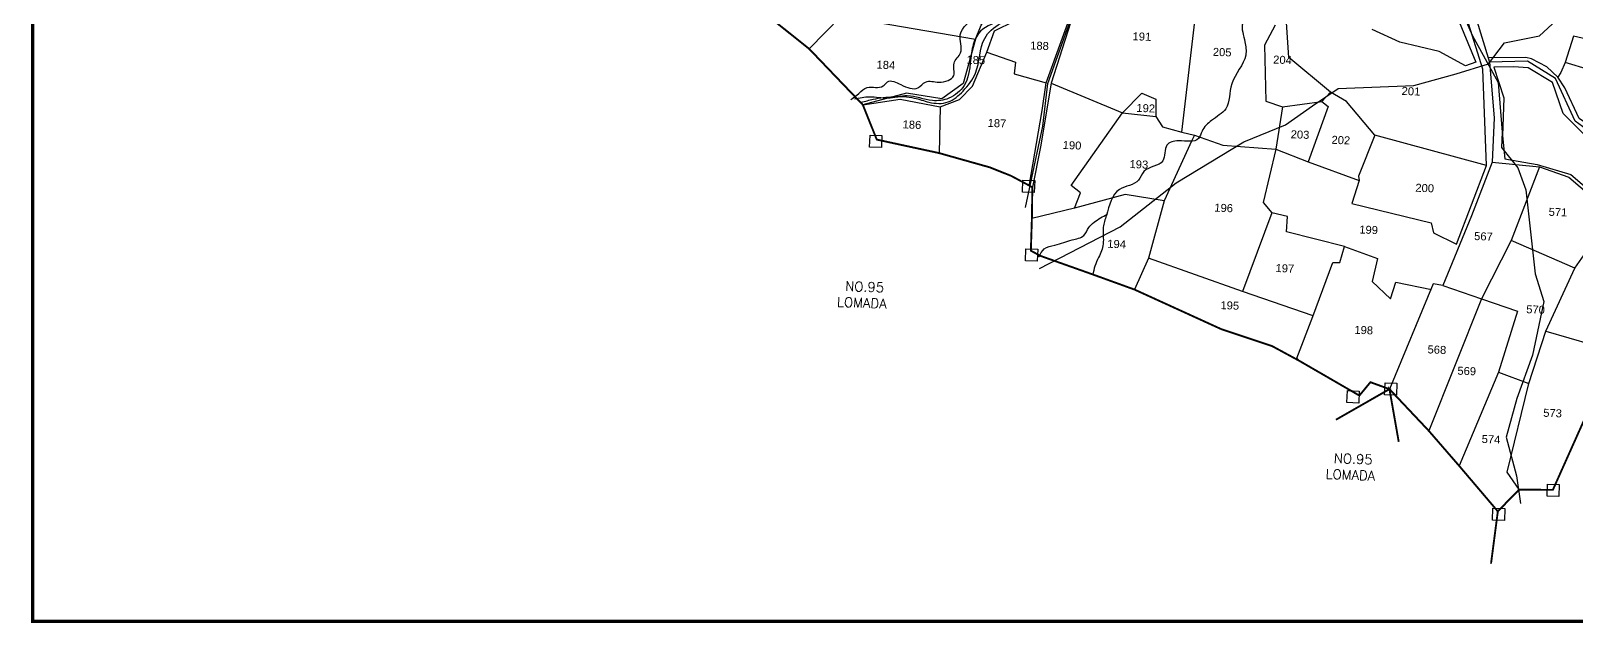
# Model space of a CAD drawing. Header units: inches. Extents: x 199720 to 229245, y 1615171 to 1626603.
# Drawn here: x 199720 to 203002, y 1616378 to 1617636 of the extents above; entities that cross this region are included whole.
import ezdxf
from ezdxf.enums import TextEntityAlignment as Align

# ---------------------------------------------------------------- set-up
doc = ezdxf.new("R2010")
doc.units = ezdxf.units.IN
doc.header["$LTSCALE"] = 15
doc.header["$MEASUREMENT"] = 0
for name, color, linetype in [('HILLS', 3, 'Continuous'), ('PLOT', 7, 'Continuous'), ('PLOT NO', 7, 'Continuous'), ('ROAD', 1, 'Continuous'), ('STREAM', 4, 'Continuous'), ('TEXT', 1, 'Continuous'), ('VILLAGE BOUNDARY STONES', 1, 'Continuous'), ('VILLAGE BOUNDARYS', 5, 'Continuous'), ('VILLAGE BOUNDRY', 5, 'Continuous')]:
    doc.layers.add(name, color=color, linetype=linetype)
doc.styles.add('section', font='romant.shx', dxfattribs={"height": 2})
doc.styles.get("Standard").update_dxf_attribs({"font": 'arial.ttf'})

msp = doc.modelspace()

# ---------------------------------------------------------------- linework, layer by layer
at = {"layer": 'HILLS'}
msp.add_lwpolyline([(203212.5, 1617132.7), (203274.2, 1617114), (203294.2, 1617129.1), (203288, 1617181), (203147.9, 1617319.2), (203028.9, 1617406.8), (202974.6, 1617460.5), (202952.1, 1617526.8), (202900.6, 1617557.4), (202869.4, 1617559.8), (202827.9, 1617559.3), (202848.5, 1617494.1), (202845.9, 1617413), (202850.7, 1617364.2), (202919.3, 1617352.4), (202991.3, 1617331.4), (203058.2, 1617274.1), (203084.7, 1617231.7), (203082.5, 1617185.8), (203087.8, 1617164.1), (203142.8, 1617158), (203173.6, 1617160.9), (203217, 1617132.6)], dxfattribs=at)
at = {"layer": 'PLOT'}
for points in [[(202812.2, 1617350.6), (202804, 1617554.6), (202737, 1617770), (202716.2, 1617838), (202715, 1617985.1), (202731.9, 1618071.3), (202728.4, 1618126.3), (202685.2, 1618206.5), (202651.2, 1618238.6), (202641.2, 1618250.7), (202565.7, 1618324.4), (202558.3, 1618324.7), (202504.4, 1618513.8), (202471.5, 1618621.7), (202437.7, 1618755.3), (202439.3, 1618779.9), (202441.4, 1618851.9), (202421.9, 1618873.6)], [(201840.8, 1617306.5), (201868.3, 1617467.2), (201876.4, 1617525.9), (201945.8, 1617718.1), (201967.2, 1617769.4), (202012.8, 1617945), (202028.3, 1618012.9), (202003.8, 1618112.5), (202009.9, 1618205.7), (202040.5, 1618285.6), (202026.8, 1618302.7), (202023.2, 1618140.2), (202019.7, 1618085.6), (202036.1, 1618011), (202002.5, 1617863.5), (201976.4, 1617768.7), (201961.8, 1617735.2)], [(201149.7, 1617776.5), (201441.4, 1617667.6), (201726.3, 1617618.7), (201738.4, 1617648.2), (201807.3, 1617753.5), (201858.4, 1617836.3), (201878.6, 1617869), (201893.9, 1617906.5), (201833.5, 1617926.1), (201845.4, 1617951.6), (202003.8, 1618112.5)], [(202364.5, 1617385.2), (202433.3, 1617357.8), (202541.6, 1617318.2), (202526.1, 1617269.3), (202694.8, 1617228.2), (202699.8, 1617207.4), (202748, 1617183.3), (202812.2, 1617350.6), (202574.9, 1617414.4), (202514.5, 1617486.4), (202480.5, 1617505.8), (202392.5, 1617579.6), (202386.4, 1617664.4), (202373.6, 1617769.4), (202353.1, 1617786.7), (202292.7, 1617805.8), (202210.4, 1617826.5), (202121, 1617849.5)], [(201464.5, 1617807.2), (201441.4, 1617667.6), (201373.4, 1617598)], [(202164.6, 1617420.8), (202196.6, 1617692.6), (202180.4, 1617702.2), (202210.4, 1617826.5)], [(201487.3, 1617479.1), (201566.6, 1617491.4), (201651.8, 1617474.7), (201692.5, 1617490.4), (201720.2, 1617518.9), (201751, 1617591.3), (201767.2, 1617636.3), (201853.1, 1617678.9), (201945.8, 1617718.1)], [(202733.4, 1617705.7), (202789.2, 1617569.9), (202767.3, 1617562.3), (202711.7, 1617592.2), (202628, 1617612.3), (202569.2, 1617639.2)], [(202778.4, 1617702.3), (202815.8, 1617579.3), (202818.5, 1617569.7), (202828.1, 1617451.6), (202824.1, 1617357.4), (202780.2, 1617243), (202719.5, 1617095.6), (202699.1, 1617098.6), (202605.9, 1616875.2)], [(201928.2, 1617653.3), (201887.4, 1617525.3), (201864.6, 1617390), (201847.4, 1617304.1)], [(202363, 1617648.3), (202340.5, 1617605.6), (202343, 1617486.6), (202378.4, 1617474.8), (202364.5, 1617385.2), (202337.9, 1617271.5), (202356.2, 1617249.8), (202293.6, 1617082.9), (202093.8, 1617153.4), (202064.4, 1617086.7)], [(201726.3, 1617618.7), (201700.4, 1617524.6), (201654.9, 1617491.6), (201580, 1617503.9), (201487.3, 1617479.1)], [(203351.6, 1617546.6), (203351.6, 1617546.6), (203339, 1617555), (203163.5, 1617613.4), (203147.8, 1617617.8), (203135.4, 1617593), (202997, 1617624.8), (202979, 1617568.9)], [(201751, 1617591.3), (201811.5, 1617569.6), (201808.4, 1617544.9), (201876.4, 1617525.9)], [(203451.6, 1617034.5), (203347.5, 1617145.4), (203274, 1617229.4), (203205.7, 1617304.9), (203100.3, 1617382.1), (203044.7, 1617425.6), (203009.2, 1617450.1), (202978.1, 1617515.1), (202963.2, 1617538.2), (202940.3, 1617559.7), (202907.5, 1617576.8), (202895.4, 1617579.7), (202815.8, 1617579.3)], [(203451.6, 1617034.5), (203336.7, 1617135.3), (203203.1, 1617297.5), (203000.6, 1617444.5), (202958.5, 1617534.8), (202899.1, 1617571.8), (202818.5, 1617569.7)], [(203834.9, 1617512), (203801.2, 1617513.6), (203611.4, 1617573.4), (203565.9, 1617441), (203486.8, 1617467.5), (203395.3, 1617495.8), (203342.6, 1617513.5), (203237.8, 1617544.6), (203129.5, 1617578.1), (203111.7, 1617533.7), (203082.8, 1617537.9), (202979, 1617568.9), (202969.9, 1617548.1), (202963.2, 1617538.2)], [(201887.4, 1617525.3), (202039, 1617462.4), (202109.5, 1617454.6), (202123.7, 1617432.1), (202164.6, 1617420.8), (202191.5, 1617414.7), (202251.9, 1617393.8), (202364.5, 1617385.2)], [(201937.2, 1617259.4), (201949.8, 1617292.2), (201930, 1617307.6), (202039, 1617462.4), (202080, 1617503.9), (202109.9, 1617491.2), (202109.5, 1617454.6)], [(202378.4, 1617474.8), (202462, 1617486.1), (202480.5, 1617505.8)], [(201651.8, 1617474.7), (201649.1, 1617376.7)], [(202462, 1617486.1), (202475.8, 1617475.3), (202433.3, 1617357.8)], [(202191.5, 1617414.7), (202185.9, 1617403.4), (202127.5, 1617274.9), (202093.8, 1617153.4)], [(202574.9, 1617414.4), (202540.5, 1617327.7), (202541.6, 1617318.2)], [(202924.5, 1617347.3), (202864.4, 1617191), (202801.5, 1617066.8), (202689.3, 1616786.8)], [(202824.1, 1617357.4), (202924.5, 1617347.3), (202986.8, 1617325.4), (203063.9, 1617259.8), (203076.1, 1617140.5), (203160.4, 1617150.1), (203179.4, 1617129.8)], [(202127.5, 1617274.9), (202044.7, 1617288.8), (201937.2, 1617259.4), (201846.4, 1617237.7)], [(202415, 1616935), (202415, 1616935), (202409.4, 1616940.9), (202442.9, 1617029.4), (202485.6, 1617144.5), (202500.4, 1617144), (202510.5, 1617178.3), (202387.4, 1617209.5), (202389.1, 1617242), (202356.2, 1617249.8)], [(202510.5, 1617178.3), (202580.8, 1617152.4), (202568.9, 1617104), (202607.8, 1617066.7), (202619.2, 1617102.2), (202695.1, 1617086.8)], [(203000, 1617131.9), (202864.4, 1617191)], [(202881.1, 1616661.7), (202856, 1616699.1), (202901.8, 1616887.5), (202937.9, 1616998.3), (203000, 1617131.9), (203019.3, 1617160.3), (203076.1, 1617140.5)], [(202443.6, 1617030.6), (202293.6, 1617082.9)], [(202719.5, 1617095.6), (202801.5, 1617066.8), (202878.2, 1617040.9), (202837.8, 1616911.5), (202753.7, 1616712.5)], [(202937.9, 1616998.3), (203084.8, 1616955.8)], [(202837.8, 1616911.5), (202901.8, 1616887.5)]]:
    msp.add_lwpolyline(points, dxfattribs=at)
at = {"layer": 'ROAD'}
for points in [[(201832.9, 1617260.7), (201869.4, 1617434.1), (201880.5, 1617524.5), (201962.6, 1617754.8), (202000.2, 1617882.1), (202032.8, 1618010), (202011.8, 1618105.8), (202020.9, 1618300.5), (201953, 1618459.9), (201884.1, 1618616.9), (201830, 1618768.3), (201818.3, 1618842), (201883.9, 1619020.4), (201926.8, 1619071), (201863.9, 1619190.6), (201936.2, 1619251.4)], [(202726.1, 1617754.7), (202781.4, 1617626.8), (202837.1, 1617526.9), (202845, 1617420.8), (202843.8, 1617388.8), (202878.3, 1617345), (202895.7, 1617298.6), (202915.5, 1617120.1), (202934.1, 1617061.7), (202909.7, 1616947.2), (202876.5, 1616855.4), (202854.1, 1616772.9), (202875.9, 1616690.7), (202884.1, 1616631.9)], [(201862.9, 1617131.5), (202034, 1617219.8), (202153.1, 1617313.1), (202296.3, 1617400.8), (202385, 1617436.6), (202442.3, 1617477.1), (202497, 1617514.1), (202657.9, 1617520.5), (202747.3, 1617545.2), (202816.2, 1617565.9), (202850.5, 1617610.8), (202924.4, 1617625.5), (203006.6, 1617701.2)]]:
    msp.add_lwpolyline(points, dxfattribs=at)
at = {"layer": 'STREAM'}
for points in [[(201483.7, 1617484.6), (201509.6, 1617491), (201552.1, 1617496.4), (201596.6, 1617493.6), (201627.8, 1617484.8), (201668.4, 1617485.2), (201700.1, 1617508.5), (201726.7, 1617546.7), (201746.1, 1617620.3), (201828.2, 1617671.4), (201894.9, 1617705.2), (201904.5, 1617717.9), (201958.1, 1617741.8), (201996.4, 1617769.6), (202051.2, 1617812.8), (202128.3, 1617860.5), (202147.6, 1617885.1), (202181.6, 1617898.5), (202195.2, 1617963.8), (202190.4, 1618023.7), (202193.8, 1618091.6), (202195, 1618131), (202193.6, 1618175.6), (202200.7, 1618213.2), (202203.1, 1618252), (202201.1, 1618282.2), (202186.1, 1618325.5), (202170, 1618368.4), (202171, 1618409.7), (202167.6, 1618470.6), (202166.7, 1618552.3), (202173.9, 1618591.4), (202223, 1618680.8), (202248.2, 1618717.8), (202285, 1618767.1), (202321.9, 1618788.2), (202369.1, 1618840.9), (202442.8, 1618900.8), (202482.9, 1618954.2), (202501.4, 1618987.2), (202536.3, 1619059.9), (202540, 1619130.7), (202510.7, 1619214.3), (202520.7, 1619275.6), (202580.1, 1619341.7), (202602.4, 1619405.3), (202605.9, 1619461.9), (202619, 1619497), (202621.1, 1619506.7), (202613.6, 1619552.8)], [(201777.5, 1617745.4), (201787.7, 1617793.7), (201792.8, 1617843.8), (201807.6, 1617870.6), (201810.6, 1617909.8), (201811.7, 1617946.6), (201842.2, 1617990.9), (201865.5, 1618020), (201873, 1618051.2), (201881.5, 1618083.4), (201898.6, 1618110.4), (201901.3, 1618126.4), (201897.8, 1618140.3), (201945.2, 1618205.8), (201975, 1618231.7), (202004.1, 1618260.8), (202023.4, 1618306.7), (202075.3, 1618352.1), (202099.7, 1618380.6), (202136.5, 1618395.6), (202150.5, 1618414.6), (202154.8, 1618382.8), (202175.8, 1618323.8), (202189.4, 1618254.6), (202191.9, 1618201.5), (202188.8, 1618157.9), (202184.4, 1618125.6), (202178.5, 1618052.2), (202168.4, 1618006.3), (202182.5, 1617924.6), (202160.7, 1617902.5), (202121.8, 1617873.4), (202063.3, 1617834), (202007, 1617786.3), (201944.3, 1617743.3), (201901.5, 1617729.9), (201843.2, 1617692.9), (201779.1, 1617658.3), (201733.1, 1617630.7), (201719.8, 1617599), (201702.7, 1617520.5), (201670, 1617493), (201635, 1617488.3), (201581.6, 1617498.1), (201539.9, 1617493.1), (201502, 1617495.7), (201469.3, 1617490.9)], [(202643.4, 1618249), (202615.1, 1618233.9), (202589.5, 1618220.6), (202581.4, 1618197.2), (202561.5, 1618167.9), (202542.6, 1618155.7), (202501, 1618145.2), (202471, 1618135.5), (202434.6, 1618100.5), (202412.9, 1618095.9), (202366.3, 1618074.9), (202354.7, 1618039), (202355.9, 1618012.1), (202350.3, 1617983.2), (202355.9, 1617964.6), (202340.1, 1617927.9), (202342.4, 1617895.1), (202331.5, 1617867.7), (202336.1, 1617812.3), (202332.3, 1617783.3), (202326, 1617758), (202324.7, 1617722.7), (202318, 1617688.9), (202294.2, 1617652.9), (202298.9, 1617612.8), (202300.6, 1617585), (202270.9, 1617523.5), (202258.1, 1617470.9), (202228, 1617446), (202207.9, 1617423.1), (202200.1, 1617407.7), (202157.8, 1617402.6), (202133.2, 1617393.7), (202124.3, 1617360), (202084.5, 1617337.8), (202072.9, 1617319.1), (202032.7, 1617299.6), (202004.6, 1617244.3), (201997.8, 1617219), (201997.8, 1617183.6), (201988.2, 1617154.9), (201980.3, 1617136.4), (201975.6, 1617117.7)], [(201462, 1617490.5), (201478.6, 1617503.4), (201496.6, 1617516), (201530.6, 1617519.2), (201539.7, 1617527.9), (201568.2, 1617522), (201604.2, 1617515.6), (201620.7, 1617527.6), (201648.8, 1617527.4), (201680.3, 1617541.6), (201681, 1617567.4), (201694.8, 1617589.7), (201694.3, 1617627.9), (201727.4, 1617669.6), (201742.2, 1617694.8), (201752.6, 1617718.9), (201782.4, 1617740.2), (201811.9, 1617768.6), (201839.2, 1617783.9), (201878.4, 1617789.4), (201911, 1617816.5), (201940.1, 1617837), (201965.9, 1617852.2), (201982, 1617885.3), (201995.1, 1617922.1)], [(201861.4, 1617156.1), (201872.8, 1617173.2), (201895, 1617180.8), (201914.1, 1617186.8), (201931.8, 1617192.4), (201956.8, 1617201.8), (201967.3, 1617218.4), (201978.5, 1617229.6), (202006.5, 1617246.9)]]:
    msp.add_spline(points, degree=3, dxfattribs=at)
at = {"layer": 'VILLAGE BOUNDARY STONES'}
for points in [[(201502.8, 1617414.7), (201528, 1617413.8), (201527, 1617388.3), (201501.8, 1617389.2)], [(201827.3, 1617319), (201852.5, 1617318.1), (201851.5, 1617292.6), (201826.3, 1617293.6)], [(201833.6, 1617173.4), (201858.8, 1617172.4), (201857.8, 1617146.9), (201832.7, 1617147.9)], [(202596.5, 1616888.8), (202621.7, 1616887.8), (202620.7, 1616862.4), (202595.5, 1616863.3)], [(202516.5, 1616872), (202541.7, 1616871.1), (202540.7, 1616845.6), (202515.5, 1616846.5)], [(202941.6, 1616673.4), (202966.7, 1616672.4), (202965.8, 1616646.9), (202940.6, 1616647.9)], [(202825.8, 1616622.2), (202851, 1616621.3), (202850, 1616595.8), (202824.8, 1616596.8)]]:
    msp.add_lwpolyline(points, close=True, dxfattribs=at)
at = {"layer": 'VILLAGE BOUNDARYS', "const_width": 4}
msp.add_lwpolyline([(203084.8, 1616955.8), (202953, 1616661.2), (202881.1, 1616661.7), (202836.1, 1616615.5), (202821.6, 1616504.3), (202836.1, 1616615.5), (202753.7, 1616712.5), (202689.3, 1616786.8), (202605.9, 1616875.2), (202625.6, 1616763.3), (202605.9, 1616875.2), (202492.1, 1616810.1), (202605.9, 1616875.2), (202565.5, 1616889.9), (202542, 1616861.5), (202415, 1616935), (202356.7, 1616966.6), (202248.9, 1617002.5), (202064.4, 1617086.7), (201976, 1617118.7), (201863.9, 1617158.5), (201844.2, 1617169.3), (201846.4, 1617237.7), (201847.4, 1617304.1), (201802.4, 1617328.2), (201757.1, 1617346.3), (201649.1, 1617376.7), (201516.9, 1617405.3), (201487.3, 1617479.1), (201373.4, 1617598), (201149.7, 1617776.5)], dxfattribs=at)
at = {"layer": 'VILLAGE BOUNDRY', "const_width": 7}
msp.add_lwpolyline([(199723.7, 1621619), (205419.3, 1621619), (205419.3, 1616381.6), (199723.7, 1616381.6)], close=True, dxfattribs=at)

# ---------------------------------------------------------------- texts
at = {"layer": 'PLOT NO'}
for s, p in [('188', (201862.6, 1617604.7)), ('191', (202080.1, 1617624.2)), ('184', (201536.3, 1617564)), ('185', (201727.3, 1617574.4)), ('205', (202250.6, 1617591.1)), ('204', (202378.8, 1617574.7)), ('201', (202651.6, 1617508)), ('192', (202088.2, 1617472)), ('186', (201591.7, 1617437)), ('187', (201772.3, 1617440.1)), ('203', (202416, 1617416)), ('202', (202502.7, 1617404.2)), ('190', (201931.7, 1617393.2)), ('193', (202073.7, 1617352.7)), ('200', (202680.8, 1617302.4)), ('196', (202253.8, 1617260.1)), ('571', (202963.9, 1617251.2)), ('199', (202561.7, 1617213.7)), ('567', (202805.6, 1617199.7)), ('194', (202026.4, 1617183.4)), ('197', (202383.9, 1617131.8)), ('195', (202266.8, 1617053)), ('570', (202916.3, 1617044.3)), ('198', (202551.3, 1617000.6)), ('568', (202706.7, 1616959)), ('569', (202770.1, 1616913.7)), ('573', (202952.4, 1616824.3)), ('574', (202821.7, 1616768.7))]:
    msp.add_text(s, height=17, rotation=357.8141, dxfattribs=at).set_placement(p, align=Align.MIDDLE_CENTER)
at = {"layer": 'TEXT', "char_height": 20.468, "width": 121.832, "attachment_point": 1, "rotation": 357.8141, "style": 'section'}
for insert in [(201434.3, 1617105), (202472.1, 1616739.4)]:
    msp.add_mtext('\\pi16.08186;NO.95 \\P\\pi1.27898E-013;LOMADA', dxfattribs=dict(at, insert=insert))

doc.saveas('drawing.dxf')
